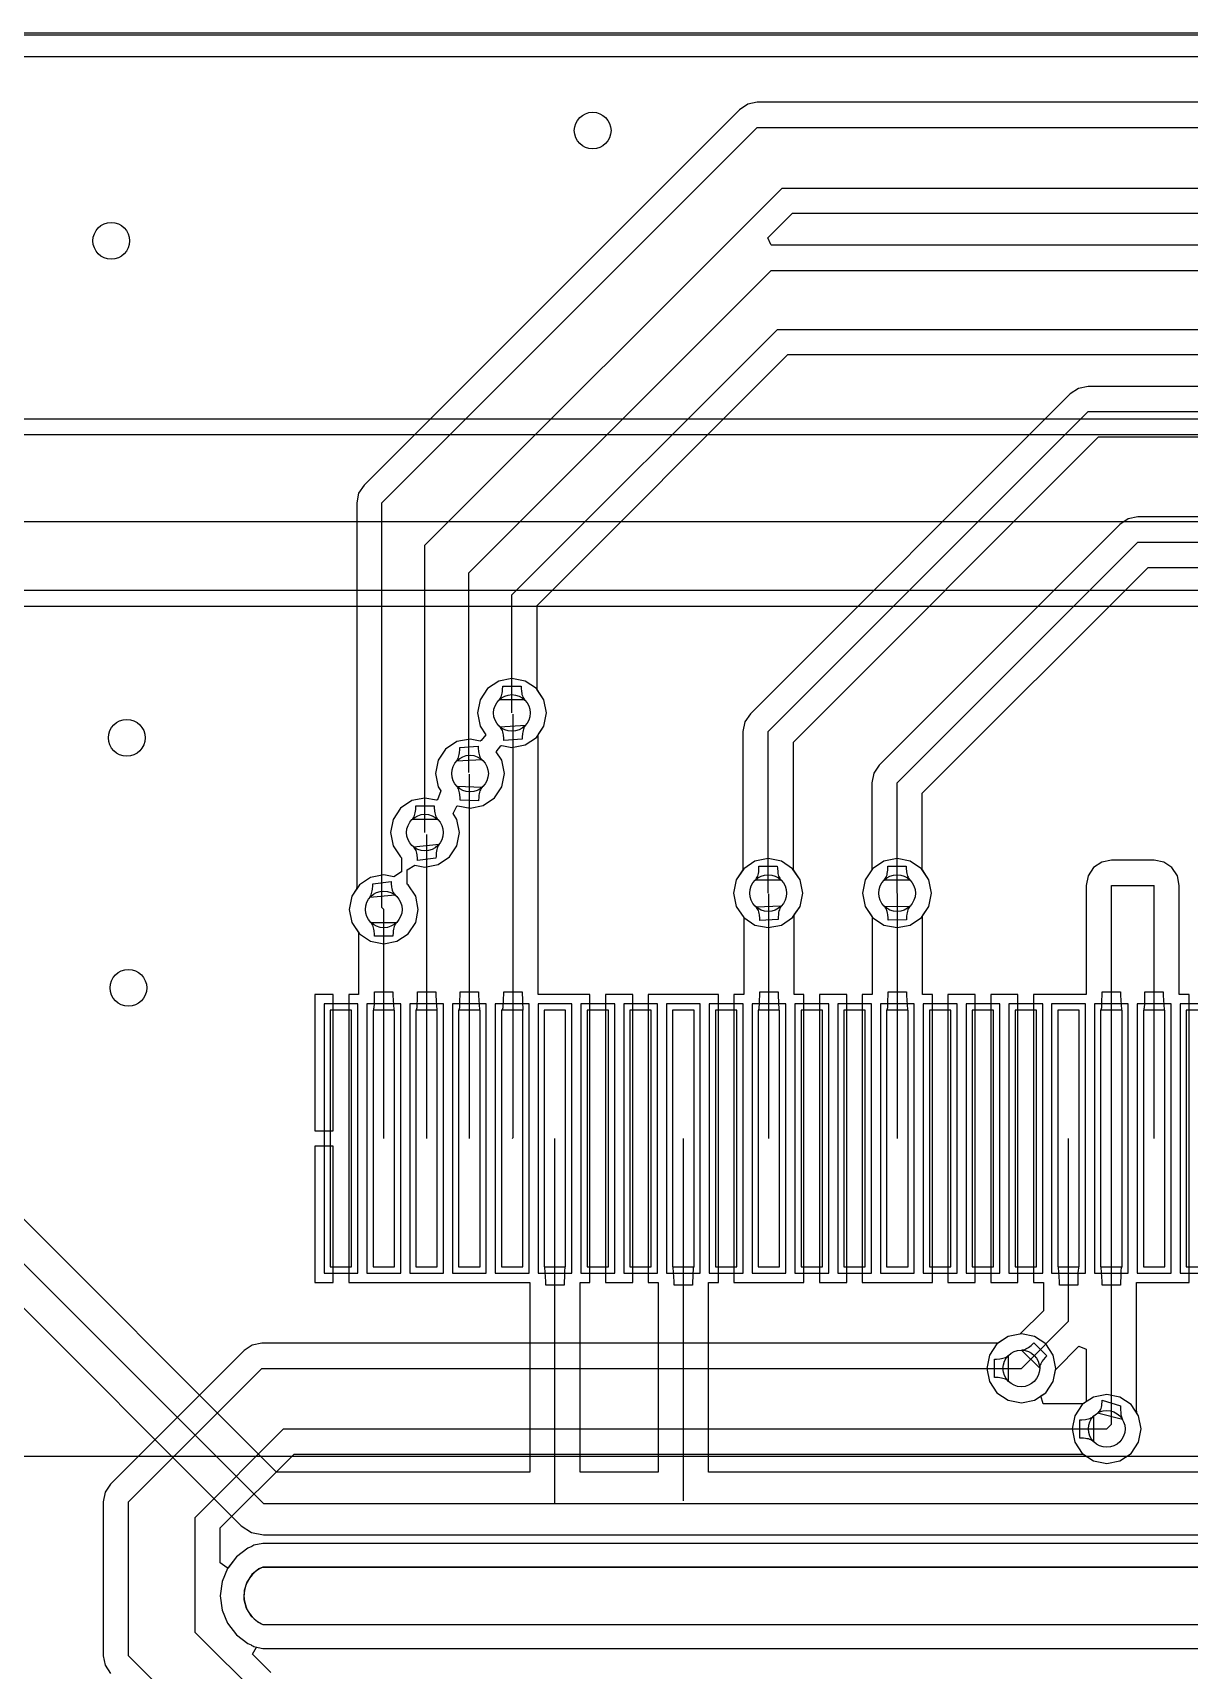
# Model space of a CAD drawing. Header units: millimetres. Extents: x 31.7 to 126, y 35.8 to 88.7.
# Drawn here: x 67.5 to 86.41, y 61.94 to 88.72 of the extents above; entities that cross this region are included whole.
import ezdxf

# ---------------------------------------------------------------- set-up
doc = ezdxf.new("R2010")
doc.units = ezdxf.units.MM
for name, color, linetype in [('BottomLayer', 5, 'Continuous'), ('BottomOverlay', 54, 'Continuous'), ('BottomPaste', 16, 'Continuous'), ('BottomSolder', 6, 'Continuous'), ('KeepOutLayer', 6, 'Continuous'), ('MultiLayer', 9, 'Continuous'), ('TopLayer', 1, 'Continuous'), ('TopOverlay', 2, 'Continuous')]:
    doc.layers.add(name, color=color, linetype=linetype)

# ---------------------------------------------------------------- blocks, each defined once
blk = doc.blocks.new('18650____________B_2')
at = {"layer": 'BottomOverlay'}
blk.add_line((-0.469, 42.016), (76.531, 42.016), dxfattribs=at)
blk = doc.blocks.new('SSH1106_60')
at = {"layer": 'BottomLayer'}
for p, q in [((9.751, 9.43), (9.751, 5.23)), ((10.101, 9.43), (9.751, 9.43)), ((10.101, 5.23), (10.101, 9.43)), ((10.451, 9.43), (10.451, 5.23)), ((10.801, 9.43), (10.451, 9.43)), ((10.801, 5.23), (10.801, 9.43)), ((11.151, 9.43), (11.151, 5.23)), ((11.501, 9.43), (11.151, 9.43)), ((11.501, 5.23), (11.501, 9.43)), ((11.851, 9.43), (11.851, 5.23)), ((12.201, 9.43), (11.851, 9.43)), ((12.201, 5.23), (12.201, 9.43)), ((12.551, 9.43), (12.551, 5.23)), ((12.901, 9.43), (12.551, 9.43)), ((12.901, 5.23), (12.901, 9.43)), ((13.251, 9.43), (13.251, 5.23)), ((13.601, 9.43), (13.251, 9.43)), ((13.601, 5.23), (13.601, 9.43)), ((13.951, 9.43), (13.951, 5.23)), ((14.301, 9.43), (13.951, 9.43)), ((14.301, 5.23), (14.301, 9.43)), ((14.651, 9.43), (14.651, 5.23)), ((15.001, 9.43), (14.651, 9.43)), ((15.001, 5.23), (15.001, 9.43)), ((15.351, 9.43), (15.351, 5.23)), ((15.701, 9.43), (15.351, 9.43)), ((15.701, 5.23), (15.701, 9.43)), ((16.051, 9.43), (16.051, 5.23)), ((16.401, 9.43), (16.051, 9.43)), ((16.401, 5.23), (16.401, 9.43)), ((16.751, 9.43), (16.751, 5.23)), ((17.101, 9.43), (16.751, 9.43)), ((17.101, 5.23), (17.101, 9.43)), ((17.451, 9.43), (17.451, 5.23)), ((17.801, 9.43), (17.451, 9.43)), ((17.801, 5.23), (17.801, 9.43)), ((18.151, 9.43), (18.151, 5.23)), ((18.501, 9.43), (18.151, 9.43)), ((18.501, 5.23), (18.501, 9.43)), ((18.851, 9.43), (18.851, 5.23)), ((19.201, 9.43), (18.851, 9.43)), ((19.201, 5.23), (19.201, 9.43)), ((19.551, 9.43), (19.551, 5.23)), ((19.901, 9.43), (19.551, 9.43)), ((19.901, 5.23), (19.901, 9.43)), ((20.251, 9.43), (20.251, 5.23)), ((20.601, 9.43), (20.251, 9.43)), ((20.601, 5.23), (20.601, 9.43)), ((20.951, 9.43), (20.951, 5.23)), ((21.301, 9.43), (20.951, 9.43)), ((21.301, 5.23), (21.301, 9.43)), ((21.651, 9.43), (21.651, 5.23)), ((22.001, 9.43), (21.651, 9.43)), ((22.001, 5.23), (22.001, 9.43)), ((22.351, 9.43), (22.351, 5.23)), ((22.701, 9.43), (22.351, 9.43)), ((22.701, 5.23), (22.701, 9.43)), ((23.051, 9.43), (23.051, 5.23)), ((23.401, 9.43), (23.051, 9.43)), ((23.401, 5.23), (23.401, 9.43)), ((23.751, 9.43), (23.751, 5.23)), ((24.101, 9.43), (23.751, 9.43)), ((9.751, 5.23), (10.101, 5.23)), ((10.451, 5.23), (10.801, 5.23)), ((11.151, 5.23), (11.501, 5.23)), ((11.851, 5.23), (12.201, 5.23)), ((12.551, 5.23), (12.901, 5.23)), ((13.251, 5.23), (13.601, 5.23)), ((13.951, 5.23), (14.301, 5.23)), ((14.651, 5.23), (15.001, 5.23)), ((15.351, 5.23), (15.701, 5.23)), ((16.051, 5.23), (16.401, 5.23)), ((16.751, 5.23), (17.101, 5.23)), ((17.451, 5.23), (17.801, 5.23)), ((18.151, 5.23), (18.501, 5.23)), ((18.851, 5.23), (19.201, 5.23)), ((19.551, 5.23), (19.901, 5.23)), ((20.251, 5.23), (20.601, 5.23)), ((20.951, 5.23), (21.301, 5.23)), ((21.651, 5.23), (22.001, 5.23)), ((22.351, 5.23), (22.701, 5.23)), ((23.051, 5.23), (23.401, 5.23)), ((23.751, 5.23), (24.101, 5.23))]:
    blk.add_line(p, q, dxfattribs=at)
at = {"layer": 'BottomPaste'}
for p, q in [((9.751, 9.43), (9.751, 5.23)), ((10.101, 9.43), (9.751, 9.43)), ((10.101, 5.23), (10.101, 9.43)), ((10.451, 9.43), (10.451, 5.23)), ((10.801, 9.43), (10.451, 9.43)), ((10.801, 5.23), (10.801, 9.43)), ((11.151, 9.43), (11.151, 5.23)), ((11.501, 9.43), (11.151, 9.43)), ((11.501, 5.23), (11.501, 9.43)), ((11.851, 9.43), (11.851, 5.23)), ((12.201, 9.43), (11.851, 9.43)), ((12.201, 5.23), (12.201, 9.43)), ((12.551, 9.43), (12.551, 5.23)), ((12.901, 9.43), (12.551, 9.43)), ((12.901, 5.23), (12.901, 9.43)), ((13.251, 9.43), (13.251, 5.23)), ((13.601, 9.43), (13.251, 9.43)), ((13.601, 5.23), (13.601, 9.43)), ((13.951, 9.43), (13.951, 5.23)), ((14.301, 9.43), (13.951, 9.43)), ((14.301, 5.23), (14.301, 9.43)), ((14.651, 9.43), (14.651, 5.23)), ((15.001, 9.43), (14.651, 9.43)), ((15.001, 5.23), (15.001, 9.43)), ((15.351, 9.43), (15.351, 5.23)), ((15.701, 9.43), (15.351, 9.43)), ((15.701, 5.23), (15.701, 9.43)), ((16.051, 9.43), (16.051, 5.23)), ((16.401, 9.43), (16.051, 9.43)), ((16.401, 5.23), (16.401, 9.43)), ((16.751, 9.43), (16.751, 5.23)), ((17.101, 9.43), (16.751, 9.43)), ((17.101, 5.23), (17.101, 9.43)), ((17.451, 9.43), (17.451, 5.23)), ((17.801, 9.43), (17.451, 9.43)), ((17.801, 5.23), (17.801, 9.43)), ((18.151, 9.43), (18.151, 5.23)), ((18.501, 9.43), (18.151, 9.43)), ((18.501, 5.23), (18.501, 9.43)), ((18.851, 9.43), (18.851, 5.23)), ((19.201, 9.43), (18.851, 9.43)), ((19.201, 5.23), (19.201, 9.43)), ((19.551, 9.43), (19.551, 5.23)), ((19.901, 9.43), (19.551, 9.43)), ((19.901, 5.23), (19.901, 9.43)), ((20.251, 9.43), (20.251, 5.23)), ((20.601, 9.43), (20.251, 9.43)), ((20.601, 5.23), (20.601, 9.43)), ((20.951, 9.43), (20.951, 5.23)), ((21.301, 9.43), (20.951, 9.43)), ((21.301, 5.23), (21.301, 9.43)), ((21.651, 9.43), (21.651, 5.23)), ((22.001, 9.43), (21.651, 9.43)), ((22.001, 5.23), (22.001, 9.43)), ((22.351, 9.43), (22.351, 5.23)), ((22.701, 9.43), (22.351, 9.43)), ((22.701, 5.23), (22.701, 9.43)), ((23.051, 9.43), (23.051, 5.23)), ((23.401, 9.43), (23.051, 9.43)), ((23.401, 5.23), (23.401, 9.43)), ((23.751, 9.43), (23.751, 5.23)), ((24.101, 9.43), (23.751, 9.43)), ((9.751, 5.23), (10.101, 5.23)), ((10.451, 5.23), (10.801, 5.23)), ((11.151, 5.23), (11.501, 5.23)), ((11.851, 5.23), (12.201, 5.23)), ((12.551, 5.23), (12.901, 5.23)), ((13.251, 5.23), (13.601, 5.23)), ((13.951, 5.23), (14.301, 5.23)), ((14.651, 5.23), (15.001, 5.23)), ((15.351, 5.23), (15.701, 5.23)), ((16.051, 5.23), (16.401, 5.23)), ((16.751, 5.23), (17.101, 5.23)), ((17.451, 5.23), (17.801, 5.23)), ((18.151, 5.23), (18.501, 5.23)), ((18.851, 5.23), (19.201, 5.23)), ((19.551, 5.23), (19.901, 5.23)), ((20.251, 5.23), (20.601, 5.23)), ((20.951, 5.23), (21.301, 5.23)), ((21.651, 5.23), (22.001, 5.23)), ((22.351, 5.23), (22.701, 5.23)), ((23.051, 5.23), (23.401, 5.23)), ((23.751, 5.23), (24.101, 5.23))]:
    blk.add_line(p, q, dxfattribs=at)
at = {"layer": 'BottomSolder'}
for p, q in [((9.65, 9.531), (9.65, 5.128)), ((10.203, 9.531), (9.65, 9.531)), ((10.203, 5.128), (10.203, 9.531)), ((10.35, 9.531), (10.35, 5.128)), ((10.903, 9.531), (10.35, 9.531)), ((10.903, 5.128), (10.903, 9.531)), ((11.05, 9.531), (11.05, 5.128)), ((11.603, 9.531), (11.05, 9.531)), ((11.603, 5.128), (11.603, 9.531)), ((11.75, 9.531), (11.75, 5.128)), ((12.303, 9.531), (11.75, 9.531)), ((12.303, 5.128), (12.303, 9.531)), ((12.45, 9.531), (12.45, 5.128)), ((13.003, 9.531), (12.45, 9.531)), ((13.003, 5.128), (13.003, 9.531)), ((13.15, 9.531), (13.15, 5.128)), ((13.703, 9.531), (13.15, 9.531)), ((13.703, 5.128), (13.703, 9.531)), ((13.85, 9.531), (13.85, 5.128)), ((14.403, 9.531), (13.85, 9.531)), ((14.403, 5.128), (14.403, 9.531)), ((14.55, 9.531), (14.55, 5.128)), ((15.103, 9.531), (14.55, 9.531)), ((15.103, 5.128), (15.103, 9.531)), ((15.25, 9.531), (15.25, 5.128)), ((15.803, 9.531), (15.25, 9.531)), ((15.803, 5.128), (15.803, 9.531)), ((15.95, 9.531), (15.95, 5.128)), ((16.503, 9.531), (15.95, 9.531)), ((16.503, 5.128), (16.503, 9.531)), ((16.65, 9.531), (16.65, 5.128)), ((17.203, 9.531), (16.65, 9.531)), ((17.203, 5.128), (17.203, 9.531)), ((17.35, 9.531), (17.35, 5.128)), ((17.903, 9.531), (17.35, 9.531)), ((17.903, 5.128), (17.903, 9.531)), ((18.05, 9.531), (18.05, 5.128)), ((18.603, 9.531), (18.05, 9.531)), ((18.603, 5.128), (18.603, 9.531)), ((18.75, 9.531), (18.75, 5.128)), ((19.303, 9.531), (18.75, 9.531)), ((19.303, 5.128), (19.303, 9.531)), ((19.45, 9.531), (19.45, 5.128)), ((20.003, 9.531), (19.45, 9.531)), ((20.003, 5.128), (20.003, 9.531)), ((20.15, 9.531), (20.15, 5.128)), ((20.703, 9.531), (20.15, 9.531)), ((20.703, 5.128), (20.703, 9.531)), ((20.85, 9.531), (20.85, 5.128)), ((21.403, 9.531), (20.85, 9.531)), ((21.403, 5.128), (21.403, 9.531)), ((21.55, 9.531), (21.55, 5.128)), ((22.103, 9.531), (21.55, 9.531)), ((22.103, 5.128), (22.103, 9.531)), ((22.25, 9.531), (22.25, 5.128)), ((22.803, 9.531), (22.25, 9.531)), ((22.803, 5.128), (22.803, 9.531)), ((22.95, 9.531), (22.95, 5.128)), ((23.503, 9.531), (22.95, 9.531)), ((23.503, 5.128), (23.503, 9.531)), ((23.65, 9.531), (23.65, 5.128)), ((24.203, 9.531), (23.65, 9.531)), ((9.65, 5.128), (10.203, 5.128)), ((10.35, 5.128), (10.903, 5.128)), ((11.05, 5.128), (11.603, 5.128)), ((11.75, 5.128), (12.303, 5.128)), ((12.45, 5.128), (13.003, 5.128)), ((13.15, 5.128), (13.703, 5.128)), ((13.85, 5.128), (14.403, 5.128)), ((14.55, 5.128), (15.103, 5.128)), ((15.25, 5.128), (15.803, 5.128)), ((15.95, 5.128), (16.503, 5.128)), ((16.65, 5.128), (17.203, 5.128)), ((17.35, 5.128), (17.903, 5.128)), ((18.05, 5.128), (18.603, 5.128)), ((18.75, 5.128), (19.303, 5.128)), ((19.45, 5.128), (20.003, 5.128)), ((20.15, 5.128), (20.703, 5.128)), ((20.85, 5.128), (21.403, 5.128)), ((21.55, 5.128), (22.103, 5.128)), ((22.25, 5.128), (22.803, 5.128)), ((22.95, 5.128), (23.503, 5.128)), ((23.65, 5.128), (24.203, 5.128))]:
    blk.add_line(p, q, dxfattribs=at)
at = {"layer": 'TopOverlay'}
for p, q in [((2.762, 25.381), (37.362, 25.381)), ((2.762, 2.134), (37.362, 2.134))]:
    blk.add_line(p, q, dxfattribs=at)

msp = doc.modelspace()

# ---------------------------------------------------------------- linework, layer by layer
at = {"layer": 'BottomLayer'}
for p, q in [((34.519, 88.334), (122.606, 88.334)), ((118.262, 82.403), (48.539, 82.403)), ((118.262, 82.144), (48.539, 82.144)), ((48.539, 79.604), (118.262, 79.604)), ((58.72, 79.345), (113.235, 79.345)), ((74.937, 77.996), (74.815, 77.813)), ((75.12, 78.119), (74.937, 77.996)), ((75.336, 78.162), (75.12, 78.119)), ((75.553, 78.119), (75.336, 78.162)), ((75.736, 77.996), (75.553, 78.119)), ((75.858, 77.813), (75.736, 77.996)), ((74.815, 77.813), (74.772, 77.597)), ((75.901, 77.597), (75.858, 77.813)), ((74.772, 77.597), (74.815, 77.381)), ((75.355, 70.652), (75.355, 77.579)), ((75.858, 77.381), (75.901, 77.597)), ((74.651, 77.171), (74.434, 77.128)), ((74.816, 77.138), (74.651, 77.171)), ((74.815, 77.381), (74.907, 77.242)), ((74.832, 77.145), (74.816, 77.138)), ((74.907, 77.242), (74.832, 77.145)), ((75.14, 77.37), (75.559, 77.396)), ((75.152, 77.358), (75.14, 77.37)), ((75.163, 77.343), (75.152, 77.358)), ((75.173, 77.327), (75.163, 77.343)), ((75.181, 77.308), (75.173, 77.327)), ((75.188, 77.287), (75.181, 77.308)), ((75.194, 77.263), (75.188, 77.287)), ((75.199, 77.238), (75.194, 77.263)), ((75.204, 77.18), (75.199, 77.238)), ((75.205, 77.148), (75.204, 77.18)), ((75.505, 77.169), (75.205, 77.148)), ((75.509, 77.259), (75.505, 77.201)), ((75.505, 77.201), (75.505, 77.169)), ((75.513, 77.285), (75.509, 77.259)), ((75.518, 77.309), (75.513, 77.285)), ((75.524, 77.331), (75.518, 77.309)), ((75.531, 77.35), (75.524, 77.331)), ((75.539, 77.368), (75.531, 77.35)), ((75.549, 77.383), (75.539, 77.368)), ((75.559, 77.396), (75.549, 77.383)), ((75.767, 77.231), (75.768, 77.24)), ((75.767, 77.223), (75.767, 77.231)), ((75.767, 72.991), (75.767, 77.223)), ((75.768, 77.24), (75.77, 77.248)), ((75.77, 77.249), (75.858, 77.381)), ((75.77, 77.248), (75.77, 77.249)), ((75.77, 77.249), (75.77, 77.249)), ((74.251, 77.006), (74.129, 76.823)), ((74.434, 77.128), (74.251, 77.006)), ((74.129, 76.823), (74.086, 76.606)), ((74.086, 76.606), (74.129, 76.39)), ((74.64, 70.637), (74.64, 76.596)), ((74.129, 76.39), (74.173, 76.324)), ((74.444, 76.387), (74.433, 76.4)), ((74.433, 76.4), (74.853, 76.385)), ((74.454, 76.372), (74.444, 76.387)), ((74.462, 76.354), (74.454, 76.372)), ((74.47, 76.335), (74.462, 76.354)), ((74.476, 76.313), (74.47, 76.335)), ((74.821, 76.341), (74.813, 76.321)), ((74.83, 76.358), (74.821, 76.341)), ((74.841, 76.372), (74.83, 76.358)), ((74.853, 76.385), (74.841, 76.372)), ((73.698, 76.163), (73.515, 76.041)), ((73.914, 76.206), (73.698, 76.163)), ((74.101, 76.169), (73.914, 76.206)), ((74.119, 76.177), (74.101, 76.169)), ((74.173, 76.324), (74.119, 76.177)), ((74.481, 76.289), (74.476, 76.313)), ((74.485, 76.264), (74.481, 76.289)), ((74.489, 76.205), (74.485, 76.264)), ((74.49, 76.173), (74.489, 76.205)), ((74.79, 76.161), (74.49, 76.173)), ((74.793, 76.223), (74.79, 76.161)), ((74.796, 76.251), (74.793, 76.223)), ((74.8, 76.277), (74.796, 76.251)), ((74.806, 76.3), (74.8, 76.277)), ((74.813, 76.321), (74.806, 76.3)), ((73.392, 75.857), (73.349, 75.641)), ((73.515, 76.041), (73.392, 75.857)), ((73.349, 75.641), (73.392, 75.425)), ((73.944, 70.641), (73.944, 75.611)), ((73.392, 75.425), (73.515, 75.242)), ((73.726, 75.407), (74.144, 75.449)), ((73.739, 75.395), (73.726, 75.407)), ((73.751, 75.381), (73.739, 75.395)), ((73.761, 75.364), (73.751, 75.381)), ((73.77, 75.346), (73.761, 75.364)), ((73.777, 75.325), (73.77, 75.346)), ((73.783, 75.302), (73.777, 75.325)), ((73.788, 75.276), (73.783, 75.302)), ((73.793, 75.218), (73.788, 75.276)), ((74.099, 75.312), (74.095, 75.254)), ((74.102, 75.338), (74.099, 75.312)), ((74.107, 75.362), (74.102, 75.338)), ((74.112, 75.384), (74.107, 75.362)), ((74.119, 75.403), (74.112, 75.384)), ((74.126, 75.421), (74.119, 75.403)), ((74.135, 75.436), (74.126, 75.421)), ((74.144, 75.449), (74.135, 75.436)), ((73.532, 74.997), (73.405, 74.917)), ((73.515, 75.242), (73.532, 75.23)), ((73.532, 75.23), (73.532, 74.997)), ((73.794, 75.186), (73.793, 75.218)), ((74.094, 75.221), (73.794, 75.186)), ((74.095, 75.254), (74.094, 75.221)), ((79.128, 75.05), (79.006, 74.867)), ((79.311, 75.172), (79.128, 75.05)), ((79.527, 75.215), (79.311, 75.172)), ((79.744, 75.172), (79.527, 75.215)), ((79.927, 75.05), (79.744, 75.172)), ((80.049, 74.867), (79.927, 75.05)), ((81.236, 75.05), (81.114, 74.867)), ((81.419, 75.172), (81.236, 75.05)), ((81.636, 75.215), (81.419, 75.172)), ((81.852, 75.172), (81.636, 75.215)), ((82.035, 75.05), (81.852, 75.172)), ((82.157, 74.867), (82.035, 75.05)), ((84.849, 75.069), (84.759, 74.935)), ((84.982, 75.158), (84.849, 75.069)), ((85.14, 75.19), (84.982, 75.158)), ((85.84, 75.19), (85.14, 75.19)), ((85.998, 75.158), (85.84, 75.19)), ((86.131, 75.069), (85.998, 75.158)), ((86.221, 74.935), (86.131, 75.069)), ((72.841, 74.784), (72.718, 74.601)), ((73.024, 74.907), (72.841, 74.784)), ((73.24, 74.95), (73.024, 74.907)), ((73.405, 74.917), (73.24, 74.95)), ((79.006, 74.867), (78.963, 74.651)), ((80.092, 74.651), (80.049, 74.867)), ((81.114, 74.867), (81.071, 74.651)), ((82.2, 74.651), (82.157, 74.867)), ((84.759, 74.935), (84.728, 74.778)), ((84.728, 74.778), (84.728, 72.991)), ((85.14, 74.778), (85.84, 74.778)), ((85.14, 70.637), (85.14, 74.778)), ((85.84, 70.637), (85.84, 74.778)), ((86.252, 74.778), (86.221, 74.935)), ((86.252, 72.991), (86.252, 74.778)), ((72.718, 74.601), (72.675, 74.385)), ((78.963, 74.651), (79.006, 74.434)), ((79.54, 70.637), (79.54, 74.638)), ((80.049, 74.434), (80.092, 74.651)), ((81.071, 74.651), (81.114, 74.434)), ((81.64, 70.637), (81.64, 74.646)), ((82.157, 74.434), (82.2, 74.651)), ((72.675, 74.385), (72.718, 74.169)), ((73.24, 70.637), (73.24, 74.385)), ((79.006, 74.434), (79.128, 74.251)), ((79.128, 74.251), (79.128, 74.251)), ((79.128, 74.251), (79.128, 72.991)), ((79.327, 74.428), (79.746, 74.445)), ((79.339, 74.415), (79.327, 74.428)), ((79.349, 74.4), (79.339, 74.415)), ((79.359, 74.384), (79.349, 74.4)), ((79.367, 74.364), (79.359, 74.384)), ((79.374, 74.343), (79.367, 74.364)), ((79.38, 74.32), (79.374, 74.343)), ((79.384, 74.294), (79.38, 74.32)), ((79.389, 74.236), (79.384, 74.294)), ((79.39, 74.204), (79.389, 74.236)), ((79.69, 74.218), (79.39, 74.204)), ((79.691, 74.251), (79.69, 74.218)), ((79.695, 74.309), (79.691, 74.251)), ((79.699, 74.335), (79.695, 74.309)), ((79.704, 74.359), (79.699, 74.335)), ((79.71, 74.38), (79.704, 74.359)), ((79.718, 74.4), (79.71, 74.38)), ((79.726, 74.417), (79.718, 74.4)), ((79.736, 74.432), (79.726, 74.417)), ((79.746, 74.445), (79.736, 74.432)), ((79.952, 74.272), (79.953, 74.28)), ((79.952, 72.991), (79.952, 74.272)), ((79.953, 74.28), (79.954, 74.288)), ((79.954, 74.288), (79.955, 74.293)), ((79.955, 74.293), (80.049, 74.434)), ((81.114, 74.434), (81.227, 74.264)), ((81.227, 74.264), (81.228, 74.257)), ((81.228, 74.257), (81.228, 72.991)), ((81.429, 74.433), (81.849, 74.439)), ((81.44, 74.421), (81.429, 74.433)), ((81.451, 74.406), (81.44, 74.421)), ((81.46, 74.389), (81.451, 74.406)), ((81.468, 74.369), (81.46, 74.389)), ((81.475, 74.348), (81.468, 74.369)), ((81.48, 74.324), (81.475, 74.348)), ((81.484, 74.299), (81.48, 74.324)), ((81.489, 74.241), (81.484, 74.299)), ((81.49, 74.208), (81.489, 74.241)), ((81.79, 74.213), (81.49, 74.208)), ((81.792, 74.276), (81.79, 74.213)), ((81.795, 74.304), (81.792, 74.276)), ((81.799, 74.33), (81.795, 74.304)), ((81.805, 74.353), (81.799, 74.33)), ((81.811, 74.375), (81.805, 74.353)), ((81.819, 74.394), (81.811, 74.375)), ((81.828, 74.411), (81.819, 74.394)), ((81.838, 74.427), (81.828, 74.411)), ((81.849, 74.439), (81.838, 74.427)), ((82.052, 74.27), (82.054, 74.279)), ((82.052, 74.268), (82.052, 74.27)), ((82.052, 72.991), (82.052, 74.268)), ((82.054, 74.279), (82.157, 74.434)), ((72.718, 74.169), (72.827, 74.006)), ((72.827, 74.006), (72.827, 74.004)), ((72.827, 74.004), (72.828, 73.995)), ((72.828, 73.995), (72.828, 72.991)), ((73.041, 74.158), (73.03, 74.171)), ((73.03, 74.171), (73.45, 74.171)), ((73.052, 74.143), (73.041, 74.158)), ((73.061, 74.126), (73.052, 74.143)), ((73.068, 74.106), (73.061, 74.126)), ((73.075, 74.085), (73.068, 74.106)), ((73.08, 74.061), (73.075, 74.085)), ((73.085, 74.035), (73.08, 74.061)), ((73.089, 73.977), (73.085, 74.035)), ((73.09, 73.945), (73.089, 73.977)), ((73.39, 73.945), (73.09, 73.945)), ((73.392, 74.007), (73.39, 73.945)), ((73.395, 74.035), (73.392, 74.007)), ((73.4, 74.061), (73.395, 74.035)), ((73.405, 74.085), (73.4, 74.061)), ((73.412, 74.106), (73.405, 74.085)), ((73.419, 74.126), (73.412, 74.106)), ((73.428, 74.143), (73.419, 74.126)), ((73.439, 74.158), (73.428, 74.143)), ((73.45, 74.171), (73.439, 74.158)), ((72.413, 72.991), (72.111, 72.991)), ((72.111, 72.991), (72.111, 70.764)), ((72.413, 70.764), (72.413, 72.991)), ((72.828, 72.991), (72.667, 72.991)), ((72.667, 72.991), (72.667, 70.637)), ((73.086, 72.842), (73.09, 73.034)), ((73.09, 73.034), (73.39, 73.034)), ((73.39, 73.034), (73.39, 72.977)), ((73.39, 72.977), (73.404, 72.746)), ((73.788, 72.809), (73.793, 72.926)), ((73.793, 72.926), (73.794, 73.034)), ((73.794, 73.034), (74.094, 73.034)), ((74.094, 73.034), (74.094, 72.977)), ((74.094, 72.977), (74.109, 72.737)), ((74.486, 72.842), (74.49, 73.034)), ((74.49, 73.034), (74.79, 73.034)), ((74.79, 73.034), (74.79, 72.977)), ((74.79, 72.977), (74.804, 72.746)), ((75.195, 72.809), (75.201, 72.881)), ((75.201, 72.881), (75.205, 73.034)), ((75.205, 73.034), (75.505, 73.034)), ((75.505, 73.034), (75.512, 72.734)), ((76.613, 72.991), (75.767, 72.991)), ((76.613, 70.637), (76.613, 72.991)), ((77.313, 72.991), (76.867, 72.991)), ((76.867, 72.991), (76.867, 70.637)), ((77.313, 70.637), (77.313, 72.991)), ((78.713, 72.991), (77.567, 72.991)), ((77.567, 72.991), (77.567, 70.637)), ((78.713, 70.637), (78.713, 72.991)), ((79.128, 72.991), (78.967, 72.991)), ((78.967, 72.991), (78.967, 70.637)), ((79.386, 72.842), (79.39, 73.034)), ((79.39, 73.034), (79.69, 73.034)), ((79.69, 73.034), (79.69, 72.977)), ((79.69, 72.977), (79.704, 72.746)), ((80.113, 72.991), (79.952, 72.991)), ((80.113, 70.637), (80.113, 72.991)), ((80.813, 72.991), (80.367, 72.991)), ((80.367, 72.991), (80.367, 70.637)), ((80.813, 70.637), (80.813, 72.991)), ((81.228, 72.991), (81.067, 72.991)), ((81.067, 72.991), (81.067, 70.637)), ((81.486, 72.842), (81.49, 73.034)), ((81.49, 73.034), (81.79, 73.034)), ((81.79, 73.034), (81.79, 72.977)), ((81.79, 72.977), (81.804, 72.746)), ((82.213, 72.991), (82.052, 72.991)), ((82.213, 70.637), (82.213, 72.991)), ((82.913, 72.991), (82.467, 72.991)), ((82.467, 72.991), (82.467, 70.637)), ((82.913, 70.637), (82.913, 72.991)), ((83.613, 72.991), (83.167, 72.991)), ((83.167, 72.991), (83.167, 70.637)), ((83.613, 70.637), (83.613, 72.991)), ((84.728, 72.991), (83.867, 72.991)), ((83.867, 72.991), (83.867, 70.637)), ((84.986, 72.842), (84.99, 73.034)), ((84.99, 73.034), (85.29, 73.034)), ((85.29, 73.034), (85.29, 72.977)), ((85.29, 72.977), (85.304, 72.746)), ((85.686, 72.842), (85.69, 73.034)), ((85.69, 73.034), (85.99, 73.034)), ((85.99, 73.034), (85.99, 72.977)), ((85.99, 72.977), (86.004, 72.746)), ((86.413, 72.991), (86.252, 72.991)), ((86.413, 70.637), (86.413, 72.991)), ((73.068, 72.734), (73.072, 72.737)), ((73.412, 72.734), (73.068, 72.734)), ((73.072, 72.737), (73.076, 72.746)), ((73.076, 72.746), (73.079, 72.761)), ((73.079, 72.761), (73.082, 72.782)), ((73.082, 72.782), (73.086, 72.842)), ((73.404, 72.746), (73.408, 72.737)), ((73.408, 72.737), (73.412, 72.734)), ((73.768, 72.734), (73.773, 72.737)), ((74.112, 72.734), (73.768, 72.734)), ((73.773, 72.737), (73.777, 72.746)), ((73.777, 72.746), (73.781, 72.761)), ((73.781, 72.761), (73.785, 72.782)), ((73.785, 72.782), (73.788, 72.809)), ((74.109, 72.737), (74.112, 72.734)), ((74.468, 72.734), (74.472, 72.737)), ((74.812, 72.734), (74.468, 72.734)), ((74.472, 72.737), (74.476, 72.746)), ((74.476, 72.746), (74.479, 72.761)), ((74.479, 72.761), (74.482, 72.782)), ((74.482, 72.782), (74.486, 72.842)), ((74.804, 72.746), (74.808, 72.737)), ((74.808, 72.737), (74.812, 72.734)), ((75.168, 72.734), (75.175, 72.737)), ((75.512, 72.734), (75.168, 72.734)), ((75.175, 72.737), (75.181, 72.746)), ((75.181, 72.746), (75.187, 72.761)), ((75.187, 72.761), (75.191, 72.782)), ((75.191, 72.782), (75.195, 72.809)), ((79.368, 72.734), (79.372, 72.737)), ((79.712, 72.734), (79.368, 72.734)), ((79.372, 72.737), (79.376, 72.746)), ((79.376, 72.746), (79.379, 72.761)), ((79.379, 72.761), (79.382, 72.782)), ((79.382, 72.782), (79.386, 72.842)), ((79.704, 72.746), (79.708, 72.737)), ((79.708, 72.737), (79.712, 72.734)), ((81.468, 72.734), (81.472, 72.737)), ((81.812, 72.734), (81.468, 72.734)), ((81.472, 72.737), (81.476, 72.746)), ((81.476, 72.746), (81.479, 72.761)), ((81.479, 72.761), (81.482, 72.782)), ((81.482, 72.782), (81.486, 72.842)), ((81.804, 72.746), (81.808, 72.737)), ((81.808, 72.737), (81.812, 72.734)), ((84.968, 72.734), (84.972, 72.737)), ((85.312, 72.734), (84.968, 72.734)), ((84.972, 72.737), (84.976, 72.746)), ((84.976, 72.746), (84.979, 72.761)), ((84.979, 72.761), (84.982, 72.782)), ((84.982, 72.782), (84.986, 72.842)), ((85.304, 72.746), (85.308, 72.737)), ((85.308, 72.737), (85.312, 72.734)), ((85.668, 72.734), (85.672, 72.737)), ((86.012, 72.734), (85.668, 72.734)), ((85.672, 72.737), (85.676, 72.746)), ((85.676, 72.746), (85.679, 72.761)), ((85.679, 72.761), (85.682, 72.782)), ((85.682, 72.782), (85.686, 72.842)), ((86.004, 72.746), (86.008, 72.737)), ((86.008, 72.737), (86.012, 72.734)), ((72.111, 70.764), (72.413, 70.764)), ((71.485, 65.182), (66.147, 70.52)), ((72.413, 70.51), (72.111, 70.51)), ((72.111, 70.51), (72.111, 68.283)), ((72.413, 68.283), (72.413, 70.51)), ((72.667, 70.637), (72.667, 68.283)), ((73.94, 70.637), (73.944, 70.641)), ((75.34, 70.637), (75.355, 70.652)), ((76.04, 64.676), (76.04, 70.637)), ((76.613, 68.283), (76.613, 70.637)), ((76.867, 70.637), (76.867, 68.283)), ((77.313, 68.283), (77.313, 70.637)), ((77.567, 70.637), (77.567, 68.283)), ((78.14, 64.71), (78.14, 70.637)), ((78.713, 68.283), (78.713, 70.637)), ((78.967, 70.637), (78.967, 68.283)), ((80.113, 68.283), (80.113, 70.637)), ((80.367, 70.637), (80.367, 68.283)), ((80.813, 68.283), (80.813, 70.637)), ((81.067, 70.637), (81.067, 68.283)), ((82.213, 68.283), (82.213, 70.637)), ((82.467, 70.637), (82.467, 68.283)), ((82.913, 68.283), (82.913, 70.637)), ((83.167, 70.637), (83.167, 68.283)), ((83.613, 68.283), (83.613, 70.637)), ((83.867, 70.637), (83.867, 68.283)), ((84.44, 67.651), (84.44, 70.637)), ((85.14, 65.963), (85.14, 70.637)), ((86.413, 68.283), (86.413, 70.637)), ((65.634, 70.307), (71.272, 64.668)), ((65.27, 69.944), (70.909, 64.305)), ((75.872, 68.537), (75.868, 68.54)), ((75.868, 68.54), (76.212, 68.54)), ((75.876, 68.528), (75.872, 68.537)), ((75.89, 68.297), (75.876, 68.528)), ((75.89, 68.24), (75.89, 68.297)), ((76.194, 68.432), (76.19, 68.24)), ((76.198, 68.492), (76.194, 68.432)), ((76.201, 68.513), (76.198, 68.492)), ((76.204, 68.528), (76.201, 68.513)), ((76.208, 68.537), (76.204, 68.528)), ((76.212, 68.54), (76.208, 68.537)), ((77.972, 68.537), (77.968, 68.54)), ((77.968, 68.54), (78.312, 68.54)), ((77.976, 68.528), (77.972, 68.537)), ((77.99, 68.297), (77.976, 68.528)), ((77.99, 68.24), (77.99, 68.297)), ((78.294, 68.432), (78.29, 68.24)), ((78.298, 68.492), (78.294, 68.432)), ((78.301, 68.513), (78.298, 68.492)), ((78.304, 68.528), (78.301, 68.513)), ((78.308, 68.537), (78.304, 68.528)), ((78.312, 68.54), (78.308, 68.537)), ((84.272, 68.537), (84.268, 68.54)), ((84.268, 68.54), (84.612, 68.54)), ((84.276, 68.528), (84.272, 68.537)), ((84.29, 68.297), (84.276, 68.528)), ((84.29, 68.24), (84.29, 68.297)), ((84.594, 68.432), (84.59, 68.24)), ((84.598, 68.492), (84.594, 68.432)), ((84.601, 68.513), (84.598, 68.492)), ((84.604, 68.528), (84.601, 68.513)), ((84.608, 68.537), (84.604, 68.528)), ((84.612, 68.54), (84.608, 68.537)), ((84.972, 68.537), (84.968, 68.54)), ((84.968, 68.54), (85.312, 68.54)), ((84.976, 68.528), (84.972, 68.537)), ((84.99, 68.297), (84.976, 68.528)), ((84.99, 68.24), (84.99, 68.297)), ((85.294, 68.432), (85.29, 68.24)), ((85.298, 68.492), (85.294, 68.432)), ((85.301, 68.513), (85.298, 68.492)), ((85.304, 68.528), (85.301, 68.513)), ((85.308, 68.537), (85.304, 68.528)), ((85.312, 68.54), (85.308, 68.537)), ((72.111, 68.283), (72.413, 68.283)), ((72.667, 68.283), (75.628, 68.283)), ((75.628, 68.283), (75.628, 65.182)), ((76.19, 68.24), (75.89, 68.24)), ((76.452, 65.182), (76.452, 68.283)), ((76.452, 68.283), (76.613, 68.283)), ((76.867, 68.283), (77.313, 68.283)), ((77.567, 68.283), (77.728, 68.283)), ((77.728, 68.283), (77.728, 65.182)), ((78.29, 68.24), (77.99, 68.24)), ((78.552, 65.182), (78.552, 68.283)), ((78.552, 68.283), (78.713, 68.283)), ((78.967, 68.283), (80.113, 68.283)), ((80.367, 68.283), (80.813, 68.283)), ((81.067, 68.283), (82.213, 68.283)), ((82.467, 68.283), (82.913, 68.283)), ((83.167, 68.283), (83.613, 68.283)), ((83.867, 68.283), (84.028, 68.283)), ((84.028, 68.283), (84.028, 67.821)), ((84.59, 68.24), (84.29, 68.24)), ((85.29, 68.24), (84.99, 68.24)), ((85.552, 66.204), (85.552, 68.283)), ((85.552, 68.283), (86.413, 68.283)), ((84.028, 67.821), (83.649, 67.443)), ((83.668, 66.878), (84.44, 67.651)), ((83.268, 67.278), (83.146, 67.094)), ((83.451, 67.4), (83.268, 67.278)), ((83.644, 67.438), (83.451, 67.4)), ((83.648, 67.441), (83.644, 67.438)), ((83.649, 67.443), (83.648, 67.441)), ((83.784, 67.22), (83.805, 67.235)), ((83.805, 67.235), (83.827, 67.253)), ((83.827, 67.253), (83.873, 67.295)), ((83.873, 67.295), (84.085, 67.083)), ((84.235, 66.863), (84.611, 67.239)), ((84.611, 67.239), (84.728, 67.19)), ((83.146, 67.094), (83.103, 66.878)), ((83.671, 67.178), (83.688, 67.179)), ((83.968, 66.881), (83.671, 67.178)), ((83.688, 67.179), (83.706, 67.183)), ((83.706, 67.183), (83.724, 67.188)), ((83.724, 67.188), (83.743, 67.197)), ((83.743, 67.197), (83.763, 67.207)), ((83.763, 67.207), (83.784, 67.22)), ((83.996, 66.974), (83.986, 66.954)), ((84.009, 66.994), (83.996, 66.974)), ((84.025, 67.015), (84.009, 66.994)), ((84.062, 67.06), (84.025, 67.015)), ((84.085, 67.083), (84.062, 67.06)), ((84.728, 67.19), (84.728, 66.329)), ((83.103, 66.878), (83.146, 66.662)), ((83.969, 66.898), (83.968, 66.881)), ((83.972, 66.916), (83.969, 66.898)), ((83.978, 66.935), (83.972, 66.916)), ((83.986, 66.954), (83.978, 66.935)), ((84.189, 66.662), (84.228, 66.854)), ((84.228, 66.854), (84.229, 66.856)), ((84.229, 66.856), (84.235, 66.863)), ((83.146, 66.662), (83.268, 66.479)), ((83.268, 66.479), (83.451, 66.356)), ((83.884, 66.356), (84.067, 66.479)), ((84.067, 66.479), (84.189, 66.662)), ((83.451, 66.356), (83.668, 66.313)), ((83.668, 66.313), (83.884, 66.356)), ((84.665, 66.287), (84.543, 66.104)), ((84.728, 66.329), (84.665, 66.287)), ((84.915, 66.148), (84.929, 66.158)), ((84.929, 66.158), (84.942, 66.17)), ((84.942, 66.17), (84.953, 66.185)), ((84.953, 66.185), (84.963, 66.202)), ((84.963, 66.202), (84.971, 66.222)), ((84.971, 66.222), (84.978, 66.244)), ((84.978, 66.244), (84.983, 66.269)), ((84.983, 66.269), (84.987, 66.296)), ((84.987, 66.296), (84.989, 66.326)), ((84.989, 66.326), (84.99, 66.358)), ((84.99, 66.358), (85.29, 66.266)), ((85.29, 66.266), (85.29, 66.233)), ((85.29, 66.233), (85.298, 66.124)), ((85.555, 66.155), (85.552, 66.204)), ((85.556, 66.152), (85.555, 66.155)), ((85.556, 66.149), (85.556, 66.152)), ((84.543, 66.104), (84.5, 65.888)), ((84.5, 65.888), (84.543, 65.671)), ((85.322, 66.042), (84.915, 66.148)), ((85.065, 65.888), (85.14, 65.963)), ((85.298, 66.124), (85.301, 66.103)), ((85.301, 66.103), (85.306, 66.084)), ((85.306, 66.084), (85.31, 66.068)), ((85.31, 66.068), (85.316, 66.054)), ((85.316, 66.054), (85.322, 66.042)), ((85.557, 66.148), (85.556, 66.149)), ((85.586, 66.104), (85.557, 66.148)), ((85.629, 65.888), (85.586, 66.104)), ((85.586, 65.671), (85.629, 65.888)), ((84.543, 65.671), (84.665, 65.488)), ((85.464, 65.488), (85.586, 65.671)), ((84.665, 65.488), (84.848, 65.366)), ((84.848, 65.366), (85.065, 65.323)), ((85.065, 65.323), (85.281, 65.366)), ((85.281, 65.366), (85.464, 65.488)), ((75.628, 65.182), (71.485, 65.182)), ((77.728, 65.182), (76.452, 65.182)), ((95.6, 65.182), (78.552, 65.182)), ((71.272, 64.668), (96.037, 64.668)), ((70.909, 64.305), (71.076, 64.194)), ((71.076, 64.194), (71.272, 64.155)), ((71.265, 64.015), (71.116, 63.986)), ((94.306, 64.015), (71.265, 64.015)), ((71.272, 64.155), (96.036, 64.155)), ((70.829, 63.793), (70.686, 63.607)), ((71.015, 63.936), (70.829, 63.793)), ((71.084, 63.965), (71.015, 63.936)), ((71.116, 63.986), (71.084, 63.965)), ((70.686, 63.607), (70.596, 63.39)), ((70.596, 63.39), (70.566, 63.158)), ((70.566, 63.158), (70.596, 62.925)), ((70.596, 62.925), (70.686, 62.708)), ((70.686, 62.708), (70.829, 62.522)), ((70.829, 62.522), (71.015, 62.38)), ((71.015, 62.38), (71.073, 62.356)), ((71.073, 62.356), (71.074, 62.353)), ((71.074, 62.353), (71.093, 62.34)), ((71.093, 62.34), (71.097, 62.339)), ((71.097, 62.339), (71.116, 62.328)), ((71.116, 62.328), (71.265, 62.299)), ((71.265, 62.299), (94.283, 62.299))]:
    msp.add_line(p, q, dxfattribs=at)
for centre in [(76.657, 87.122), (68.783, 85.319), (75.336, 77.597), (69.037, 77.191), (74.651, 76.606), (73.914, 75.641), (79.527, 74.651), (81.636, 74.651), (73.24, 74.385), (69.063, 73.101), (83.668, 66.878), (85.065, 65.888)]:
    msp.add_circle(centre, 0.3, dxfattribs=at)
at = {"layer": 'KeepOutLayer'}
for p, q in [((34.519, 88.722), (122.606, 88.722)), ((71.265, 63.627), (86.098, 63.627)), ((86.098, 63.627), (94.306, 63.627)), ((71.265, 62.687), (86.098, 62.687)), ((86.098, 62.687), (94.283, 62.687))]:
    msp.add_line(p, q, dxfattribs=at)
msp.add_arc((71.464, 63.158), 0.51, 113.082, 244.103, dxfattribs=at)
at = {"layer": 'MultiLayer'}
for p, q in [((71.084, 63.505), (71.001, 63.383)), ((71.197, 63.598), (71.084, 63.505)), ((71.265, 63.627), (71.197, 63.598)), ((94.306, 63.627), (71.265, 63.627)), ((70.956, 63.244), (70.953, 63.097)), ((71.001, 63.383), (70.956, 63.244)), ((70.953, 63.097), (70.991, 62.955)), ((70.991, 62.955), (71.067, 62.83)), ((71.067, 62.83), (71.176, 62.731)), ((71.176, 62.731), (71.242, 62.699)), ((71.242, 62.699), (71.265, 62.687)), ((71.265, 62.687), (94.283, 62.687))]:
    msp.add_line(p, q, dxfattribs=at)
for centre in [(76.657, 87.122), (68.783, 85.319), (75.336, 77.597), (69.037, 77.191), (74.651, 76.606), (73.914, 75.641), (79.527, 74.651), (81.636, 74.651), (73.24, 74.385), (69.063, 73.101), (83.668, 66.878), (85.065, 65.888)]:
    msp.add_circle(centre, 0.3, dxfattribs=at)
at = {"layer": 'TopLayer'}
for p, q in [((34.519, 88.334), (122.606, 88.334)), ((79.35, 87.585), (79.192, 87.553)), ((101.143, 87.585), (79.35, 87.585)), ((79.058, 87.464), (72.919, 81.324)), ((79.192, 87.553), (79.058, 87.464)), ((73.21, 81.033), (79.35, 87.173)), ((79.35, 87.173), (101.778, 87.173)), ((73.914, 80.34), (79.756, 86.182)), ((79.756, 86.182), (102.667, 86.182)), ((79.523, 85.366), (79.927, 85.77)), ((79.927, 85.77), (102.667, 85.77)), ((79.572, 85.261), (79.523, 85.366)), ((79.584, 85.248), (79.572, 85.261)), ((101.143, 85.248), (79.584, 85.248)), ((74.632, 79.89), (79.578, 84.836)), ((79.578, 84.836), (101.778, 84.836)), ((75.336, 79.527), (79.68, 83.871)), ((79.68, 83.871), (102.21, 83.871)), ((75.748, 79.357), (79.85, 83.459)), ((79.85, 83.459), (102.21, 83.459)), ((84.469, 82.816), (79.236, 77.583)), ((84.602, 82.905), (84.469, 82.816)), ((84.76, 82.937), (84.602, 82.905)), ((101.143, 82.937), (84.76, 82.937)), ((79.527, 77.292), (84.76, 82.525)), ((84.76, 82.525), (101.778, 82.525)), ((79.939, 77.122), (84.93, 82.113)), ((84.93, 82.113), (101.143, 82.113)), ((72.829, 81.191), (72.798, 81.033)), ((72.919, 81.324), (72.829, 81.191)), ((72.798, 81.033), (72.798, 74.746)), ((73.21, 74.415), (73.21, 81.033)), ((85.281, 80.682), (81.344, 76.745)), ((85.415, 80.772), (85.281, 80.682)), ((85.573, 80.803), (85.415, 80.772)), ((101.143, 80.803), (85.573, 80.803)), ((81.636, 76.454), (85.573, 80.391)), ((85.573, 80.391), (101.778, 80.391)), ((73.914, 75.641), (73.914, 80.34)), ((74.632, 76.625), (74.632, 79.89)), ((82.048, 76.283), (85.743, 79.979)), ((85.743, 79.979), (101.143, 79.979)), ((75.336, 77.597), (75.336, 79.527)), ((75.748, 77.987), (75.748, 79.357)), ((75.177, 77.921), (75.181, 77.946)), ((75.181, 77.946), (75.184, 77.974)), ((75.184, 77.974), (75.186, 78.037)), ((75.186, 78.037), (75.486, 78.037)), ((75.486, 78.037), (75.487, 78.005)), ((75.487, 78.005), (75.492, 77.946)), ((75.492, 77.946), (75.496, 77.921)), ((75.749, 77.978), (75.748, 77.987)), ((75.749, 77.976), (75.749, 77.978)), ((75.858, 77.813), (75.749, 77.976)), ((75.126, 77.811), (75.138, 77.824)), ((75.546, 77.811), (75.126, 77.811)), ((75.138, 77.824), (75.148, 77.839)), ((75.148, 77.839), (75.157, 77.856)), ((75.157, 77.856), (75.165, 77.876)), ((75.165, 77.876), (75.171, 77.897)), ((75.171, 77.897), (75.177, 77.921)), ((75.496, 77.921), (75.501, 77.897)), ((75.501, 77.897), (75.508, 77.876)), ((75.508, 77.876), (75.516, 77.856)), ((75.516, 77.856), (75.525, 77.839)), ((75.525, 77.839), (75.535, 77.824)), ((75.535, 77.824), (75.546, 77.811)), ((75.901, 77.597), (75.858, 77.813)), ((75.858, 77.381), (75.901, 77.597)), ((79.147, 77.45), (79.115, 77.292)), ((79.236, 77.583), (79.147, 77.45)), ((75.553, 77.075), (75.736, 77.198)), ((75.736, 77.198), (75.858, 77.381)), ((79.115, 77.292), (79.115, 75.037)), ((79.527, 74.651), (79.527, 77.292)), ((74.456, 76.853), (74.463, 76.873)), ((74.463, 76.873), (74.469, 76.894)), ((74.469, 76.894), (74.474, 76.918)), ((74.474, 76.918), (74.478, 76.944)), ((74.478, 76.944), (74.482, 77.002)), ((74.482, 77.035), (74.782, 77.056)), ((74.482, 77.002), (74.482, 77.035)), ((74.782, 77.056), (74.783, 77.024)), ((74.783, 77.024), (74.788, 76.966)), ((74.788, 76.966), (74.793, 76.94)), ((74.793, 76.94), (74.799, 76.917)), ((74.799, 76.917), (74.806, 76.896)), ((74.806, 76.896), (74.814, 76.877)), ((74.814, 76.877), (74.824, 76.86)), ((75.08, 76.961), (75.155, 77.058)), ((75.172, 76.823), (75.08, 76.961)), ((75.155, 77.058), (75.171, 77.065)), ((75.171, 77.065), (75.336, 77.032)), ((75.336, 77.032), (75.553, 77.075)), ((79.939, 75.041), (79.939, 77.122)), ((74.847, 76.833), (74.428, 76.808)), ((74.428, 76.808), (74.438, 76.821)), ((74.438, 76.821), (74.448, 76.836)), ((74.448, 76.836), (74.456, 76.853)), ((74.824, 76.86), (74.835, 76.845)), ((74.835, 76.845), (74.847, 76.833)), ((75.215, 76.606), (75.172, 76.823)), ((75.172, 76.39), (75.215, 76.606)), ((81.255, 76.612), (81.224, 76.454)), ((81.344, 76.745), (81.255, 76.612)), ((75.05, 76.207), (75.172, 76.39)), ((81.224, 76.454), (81.224, 75.037)), ((81.636, 74.651), (81.636, 76.454)), ((73.762, 76.019), (73.764, 76.081)), ((73.764, 76.081), (74.064, 76.081)), ((74.064, 76.081), (74.065, 76.049)), ((74.373, 75.951), (74.434, 76.073)), ((74.434, 76.073), (74.453, 76.081)), ((74.453, 76.081), (74.651, 76.042)), ((74.651, 76.042), (74.867, 76.085)), ((74.867, 76.085), (75.05, 76.207)), ((82.048, 75.041), (82.048, 76.283)), ((73.704, 75.855), (73.715, 75.868)), ((74.124, 75.855), (73.704, 75.855)), ((73.715, 75.868), (73.726, 75.883)), ((73.726, 75.883), (73.735, 75.9)), ((73.735, 75.9), (73.742, 75.92)), ((73.742, 75.92), (73.749, 75.941)), ((73.749, 75.941), (73.754, 75.965)), ((73.754, 75.965), (73.759, 75.991)), ((73.759, 75.991), (73.762, 76.019)), ((74.065, 76.049), (74.069, 75.991)), ((74.069, 75.991), (74.074, 75.965)), ((74.074, 75.965), (74.079, 75.941)), ((74.079, 75.941), (74.086, 75.92)), ((74.086, 75.92), (74.093, 75.9)), ((74.093, 75.9), (74.102, 75.883)), ((74.102, 75.883), (74.113, 75.868)), ((74.113, 75.868), (74.124, 75.855)), ((74.436, 75.857), (74.373, 75.951)), ((74.479, 75.641), (74.436, 75.857)), ((74.436, 75.425), (74.479, 75.641)), ((74.313, 75.242), (74.436, 75.425)), ((73.622, 75.029), (73.749, 75.109)), ((73.622, 74.796), (73.622, 75.029)), ((73.749, 75.109), (73.914, 75.076)), ((73.914, 75.076), (74.13, 75.119)), ((74.13, 75.119), (74.313, 75.242)), ((79.114, 75.03), (79.006, 74.867)), ((79.115, 75.035), (79.114, 75.03)), ((79.115, 75.037), (79.115, 75.035)), ((79.368, 74.974), (79.372, 75)), ((79.372, 75), (79.375, 75.028)), ((79.375, 75.028), (79.377, 75.09)), ((79.377, 75.09), (79.677, 75.09)), ((79.677, 75.09), (79.678, 75.058)), ((79.678, 75.058), (79.683, 75)), ((79.683, 75), (79.687, 74.974)), ((79.94, 75.032), (79.939, 75.041)), ((79.94, 75.03), (79.94, 75.032)), ((80.049, 74.867), (79.94, 75.03)), ((81.223, 75.03), (81.114, 74.867)), ((81.224, 75.037), (81.223, 75.035)), ((81.223, 75.035), (81.223, 75.03)), ((81.476, 74.974), (81.48, 75)), ((81.48, 75), (81.483, 75.028)), ((81.483, 75.028), (81.486, 75.09)), ((81.486, 75.09), (81.786, 75.09)), ((81.786, 75.09), (81.786, 75.058)), ((81.786, 75.058), (81.791, 75)), ((81.791, 75), (81.795, 74.974)), ((82.048, 75.032), (82.048, 75.041)), ((82.049, 75.03), (82.048, 75.032)), ((82.157, 74.867), (82.049, 75.03)), ((72.796, 74.73), (72.794, 74.72)), ((72.798, 74.74), (72.796, 74.73)), ((72.798, 74.746), (72.798, 74.74)), ((73.055, 74.714), (73.059, 74.772)), ((73.059, 74.772), (73.06, 74.805)), ((73.06, 74.805), (73.36, 74.84)), ((73.36, 74.84), (73.361, 74.808)), ((73.361, 74.808), (73.366, 74.75)), ((73.366, 74.75), (73.371, 74.724)), ((73.371, 74.724), (73.377, 74.701)), ((73.639, 74.784), (73.622, 74.796)), ((73.762, 74.601), (73.639, 74.784)), ((79.006, 74.867), (78.963, 74.651)), ((79.317, 74.865), (79.329, 74.878)), ((79.737, 74.865), (79.317, 74.865)), ((79.329, 74.878), (79.339, 74.893)), ((79.339, 74.893), (79.348, 74.91)), ((79.348, 74.91), (79.356, 74.929)), ((79.356, 74.929), (79.362, 74.951)), ((79.362, 74.951), (79.368, 74.974)), ((79.687, 74.974), (79.692, 74.951)), ((79.692, 74.951), (79.699, 74.929)), ((79.699, 74.929), (79.707, 74.91)), ((79.707, 74.91), (79.716, 74.893)), ((79.716, 74.893), (79.726, 74.878)), ((79.726, 74.878), (79.737, 74.865)), ((80.092, 74.651), (80.049, 74.867)), ((81.114, 74.867), (81.071, 74.651)), ((81.426, 74.865), (81.437, 74.878)), ((81.846, 74.865), (81.426, 74.865)), ((81.437, 74.878), (81.447, 74.893)), ((81.447, 74.893), (81.456, 74.91)), ((81.456, 74.91), (81.464, 74.929)), ((81.464, 74.929), (81.471, 74.951)), ((81.471, 74.951), (81.476, 74.974)), ((81.795, 74.974), (81.801, 74.951)), ((81.801, 74.951), (81.807, 74.929)), ((81.807, 74.929), (81.815, 74.91)), ((81.815, 74.91), (81.824, 74.893)), ((81.824, 74.893), (81.834, 74.878)), ((81.834, 74.878), (81.846, 74.865)), ((82.2, 74.651), (82.157, 74.867)), ((72.718, 74.601), (72.675, 74.385)), ((72.791, 74.709), (72.718, 74.601)), ((72.792, 74.712), (72.791, 74.709)), ((72.793, 74.717), (72.792, 74.712)), ((72.794, 74.718), (72.793, 74.717)), ((72.794, 74.72), (72.794, 74.718)), ((73.428, 74.619), (73.01, 74.577)), ((73.01, 74.577), (73.019, 74.59)), ((73.019, 74.59), (73.028, 74.605)), ((73.028, 74.605), (73.035, 74.623)), ((73.035, 74.623), (73.042, 74.642)), ((73.042, 74.642), (73.047, 74.664)), ((73.047, 74.664), (73.052, 74.688)), ((73.052, 74.688), (73.055, 74.714)), ((73.377, 74.701), (73.384, 74.68)), ((73.384, 74.68), (73.393, 74.662)), ((73.393, 74.662), (73.403, 74.645)), ((73.403, 74.645), (73.415, 74.631)), ((73.415, 74.631), (73.428, 74.619)), ((73.805, 74.385), (73.762, 74.601)), ((78.963, 74.651), (79.006, 74.434)), ((80.049, 74.434), (80.092, 74.651)), ((81.071, 74.651), (81.114, 74.434)), ((82.157, 74.434), (82.2, 74.651)), ((72.675, 74.385), (72.718, 74.169)), ((73.21, 74.415), (73.24, 74.385)), ((73.762, 74.169), (73.805, 74.385)), ((79.006, 74.434), (79.128, 74.251)), ((79.128, 74.251), (79.311, 74.129)), ((79.744, 74.129), (79.927, 74.251)), ((79.927, 74.251), (80.049, 74.434)), ((81.114, 74.434), (81.236, 74.251)), ((81.236, 74.251), (81.419, 74.129)), ((81.852, 74.129), (82.035, 74.251)), ((82.035, 74.251), (82.157, 74.434)), ((72.718, 74.169), (72.841, 73.985)), ((72.841, 73.985), (73.024, 73.863)), ((73.456, 73.863), (73.639, 73.985)), ((73.639, 73.985), (73.762, 74.169)), ((79.311, 74.129), (79.527, 74.086)), ((79.527, 74.086), (79.744, 74.129)), ((81.419, 74.129), (81.636, 74.086)), ((81.636, 74.086), (81.852, 74.129)), ((73.024, 73.863), (73.24, 73.82)), ((73.24, 73.82), (73.456, 73.863)), ((71.089, 67.259), (70.956, 67.169)), ((71.247, 67.29), (71.089, 67.259)), ((83.278, 67.29), (71.247, 67.29)), ((83.287, 67.291), (83.278, 67.29)), ((83.288, 67.291), (83.287, 67.291)), ((83.451, 67.4), (83.288, 67.291)), ((83.668, 67.443), (83.451, 67.4)), ((83.884, 67.4), (83.668, 67.443)), ((84.067, 67.278), (83.884, 67.4)), ((84.189, 67.094), (84.067, 67.278)), ((70.956, 67.169), (68.771, 64.985)), ((83.228, 67.028), (83.26, 67.029)), ((83.228, 66.728), (83.228, 67.028)), ((83.26, 67.029), (83.318, 67.034)), ((83.318, 67.034), (83.344, 67.038)), ((83.344, 67.038), (83.368, 67.043)), ((83.368, 67.043), (83.389, 67.05)), ((83.389, 67.05), (83.408, 67.058)), ((83.408, 67.058), (83.426, 67.067)), ((83.426, 67.067), (83.441, 67.077)), ((83.441, 67.077), (83.453, 67.088)), ((83.453, 67.088), (83.453, 66.668)), ((84.232, 66.878), (84.189, 67.094)), ((69.063, 64.694), (71.247, 66.878)), ((71.247, 66.878), (83.668, 66.878)), ((83.29, 66.726), (83.228, 66.728)), ((83.318, 66.723), (83.29, 66.726)), ((83.344, 66.719), (83.318, 66.723)), ((83.368, 66.713), (83.344, 66.719)), ((83.389, 66.707), (83.368, 66.713)), ((83.408, 66.699), (83.389, 66.707)), ((83.426, 66.69), (83.408, 66.699)), ((83.441, 66.68), (83.426, 66.69)), ((84.189, 66.662), (84.232, 66.878)), ((83.453, 66.668), (83.441, 66.68)), ((83.989, 66.427), (84.067, 66.479)), ((84.027, 66.3), (83.989, 66.427)), ((84.067, 66.479), (84.189, 66.662)), ((85.065, 66.452), (84.848, 66.409)), ((85.281, 66.409), (85.065, 66.452)), ((84.675, 66.3), (84.027, 66.3)), ((84.684, 66.3), (84.675, 66.3)), ((84.685, 66.301), (84.684, 66.3)), ((84.848, 66.409), (84.685, 66.301)), ((85.464, 66.287), (85.281, 66.409)), ((85.586, 66.104), (85.464, 66.287)), ((70.155, 64.44), (71.603, 65.888)), ((71.603, 65.888), (85.065, 65.888)), ((84.625, 65.738), (84.625, 66.038)), ((84.625, 66.038), (84.657, 66.038)), ((84.657, 66.038), (84.715, 66.043)), ((84.715, 66.043), (84.741, 66.047)), ((84.741, 66.047), (84.765, 66.053)), ((84.765, 66.053), (84.786, 66.059)), ((84.786, 66.059), (84.805, 66.067)), ((84.805, 66.067), (84.823, 66.076)), ((84.823, 66.076), (84.838, 66.086)), ((84.838, 66.086), (84.85, 66.098)), ((84.85, 66.098), (84.85, 65.678)), ((85.629, 65.888), (85.586, 66.104)), ((85.586, 65.671), (85.629, 65.888)), ((84.687, 65.735), (84.625, 65.738)), ((84.715, 65.732), (84.687, 65.735)), ((84.741, 65.728), (84.715, 65.732)), ((84.765, 65.723), (84.741, 65.728)), ((84.786, 65.716), (84.765, 65.723)), ((84.805, 65.708), (84.786, 65.716)), ((84.823, 65.699), (84.805, 65.708)), ((84.838, 65.689), (84.823, 65.699)), ((84.85, 65.678), (84.838, 65.689)), ((85.464, 65.488), (85.586, 65.671)), ((70.567, 64.269), (71.773, 65.476)), ((71.773, 65.476), (84.678, 65.476)), ((84.678, 65.476), (84.68, 65.475)), ((84.68, 65.475), (84.685, 65.475)), ((84.685, 65.475), (84.848, 65.366)), ((84.848, 65.366), (85.065, 65.323)), ((85.065, 65.323), (85.281, 65.366)), ((85.281, 65.366), (85.464, 65.488)), ((68.682, 64.851), (68.651, 64.694)), ((68.771, 64.985), (68.682, 64.851)), ((68.651, 64.694), (68.651, 62.179)), ((69.063, 62.179), (69.063, 64.694)), ((70.155, 62.56), (70.155, 64.44)), ((70.567, 63.697), (70.567, 64.269)), ((71.265, 64.015), (71.116, 63.986)), ((94.306, 64.015), (71.265, 64.015)), ((70.829, 63.793), (70.694, 63.617)), ((71.015, 63.936), (70.829, 63.793)), ((71.084, 63.965), (71.015, 63.936)), ((71.116, 63.986), (71.084, 63.965)), ((70.68, 63.617), (70.567, 63.697)), ((70.694, 63.617), (70.68, 63.617)), ((70.155, 62.56), (71.222, 61.493)), ((68.651, 62.179), (68.682, 62.022)), ((69.063, 62.179), (70.866, 60.376)), ((71.094, 62.203), (71.157, 62.32)), ((71.392, 61.905), (71.094, 62.203)), ((71.157, 62.32), (71.265, 62.299)), ((71.265, 62.299), (94.283, 62.299)), ((68.682, 62.022), (68.771, 61.888))]:
    msp.add_line(p, q, dxfattribs=at)
for centre in [(76.657, 87.122), (68.783, 85.319), (75.336, 77.597), (69.037, 77.191), (74.651, 76.606), (73.914, 75.641), (79.527, 74.651), (81.636, 74.651), (73.24, 74.385), (69.063, 73.101), (83.668, 66.878), (85.065, 65.888)]:
    msp.add_circle(centre, 0.3, dxfattribs=at)

# ---------------------------------------------------------------- block references
at = {"rotation": 360}
for name, p in [('SSH1106_60', (62.614, 63.308)), ('18650____________B_2', (40.283, 38.715))]:
    msp.add_blockref(name, p, dxfattribs=at)

doc.saveas('drawing.dxf')
